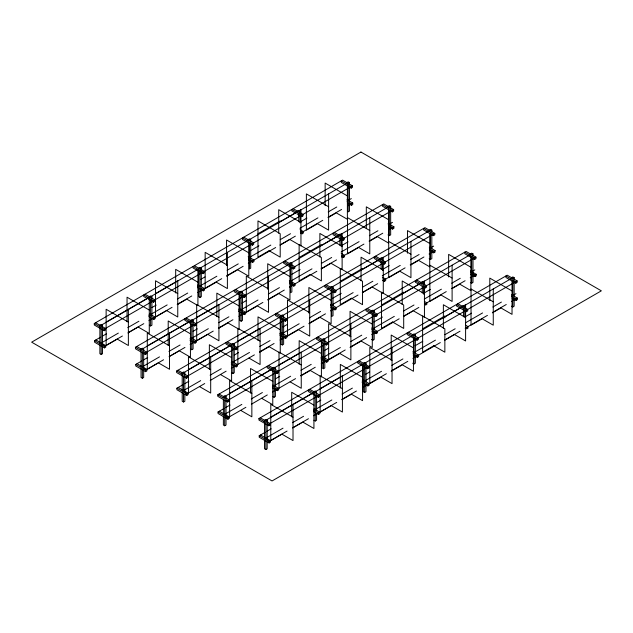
<?xml version="1.0" encoding="UTF-8"?>
<svg xmlns="http://www.w3.org/2000/svg" width="633" height="633" viewBox="0 0 633 633"><rect width="100%" height="100%" fill="white"/><g stroke="black" fill="none" stroke-linecap="round" stroke-linejoin="round"><path stroke-width="0.95" d="M95.607 322.727L105.482 328.424L105.482 329.951L104.168 330.711L94.285 325.006L94.285 323.487L342.588 180.128L352.462 185.833L352.462 187.36L351.149 188.12L341.266 182.415L341.266 180.896L351.149 186.593L351.149 188.12M257.971 233.735L280.205 220.901M99.887 325.196L101.201 324.436L102.522 325.196L102.522 327.166M149.285 296.679L150.599 295.92L151.92 296.679L151.92 298.641M198.675 268.163L199.996 267.395L201.31 268.163L201.31 270.125M248.073 239.638L249.394 238.878L250.708 239.638L250.708 241.608M297.47 211.121L298.784 210.362L300.105 211.121L300.105 213.092M346.868 182.605L348.182 181.845L349.503 182.605L349.503 184.567M106.13 322.118L149.277 297.209M155.528 293.601L177.762 280.767L177.762 316.991L166.645 310.574L155.528 316.991L155.528 280.767L177.762 293.601M99.231 326.335L347.525 182.984M101.201 325.955L102.522 325.196M150.599 297.439L151.92 296.679M199.996 268.922L201.31 268.163M249.394 240.398L250.708 239.638M298.784 211.881L300.105 211.121M349.503 182.605L348.182 183.364L348.182 201.065M94.285 323.487L104.168 329.192L352.462 185.833M148.62 299.338L153.566 302.194L154.879 301.427L154.879 299.907L145.004 294.203M202.956 273.67L202.956 272.15L193.081 266.446L193.081 267.973L202.956 273.67L204.277 272.91L204.277 271.391L194.394 265.686M252.353 245.153L252.353 243.634L242.479 237.929L242.479 239.448L252.353 245.153L253.675 244.393L253.675 242.874L243.792 237.169M296.814 213.78L301.751 216.636L303.065 215.877L303.065 214.358L293.19 208.653M95.884 339.913L105.758 345.618L105.758 347.137L104.445 347.897L94.562 342.192L94.562 340.673L100.56 337.215M102.269 336.226L106.55 333.749M151.928 307.551L156.209 305.082M200.732 279.375L205.013 276.906M250.391 250.708L258.952 245.762M300.05 222.033L306.902 218.084M118.347 333.1L101.217 342.991L104.413 346.393L104.445 347.897M127.771 327.665L138.904 321.232M149.182 315.297L167.167 304.916M177.446 298.982L187.724 293.047M198.002 287.113L216.85 276.233M227.128 270.299L238.261 263.874M248.54 257.94L270.813 245.082M280.237 239.638L290.515 233.704M299.931 228.268L317.924 217.879M328.203 211.944L336.764 206.999M347.042 201.065L351.323 198.596M122.398 336.012L104.413 346.393L94.562 340.673M128.388 332.547L143.802 323.653M148.945 320.686L172.065 307.337M177.2 304.37L191.759 295.967M197.749 292.509L221.724 278.662M226.867 275.695L243.135 266.303M248.271 263.336L275.671 247.519M279.952 245.042L295.366 236.149M300.509 233.181L322.767 220.324M327.91 217.364L341.606 209.452M347.604 205.986L352.739 203.027L352.739 204.546L351.418 205.306L347.303 202.932M127.898 332.942L138.16 327.016L149.277 333.433L149.277 299.156M280.427 244.916L289.835 239.488L300.952 245.905L300.952 215.529M177.39 304.6L186.798 299.164L197.915 305.589L197.915 269.357M226.559 276.21L237.676 269.793L248.793 276.21L248.793 242.906M328.567 217.317L336.265 212.87L347.382 219.287L347.382 185.991M148.897 316.524L153.835 319.38L155.156 318.621L155.156 317.101L149.396 313.77M197.472 287.532L203.233 290.864L204.554 290.104L204.554 288.577L197.963 284.779M248.516 259.965L252.63 262.339L253.944 261.579L253.944 260.06L248.183 256.737M300.382 232.873L302.028 233.822L303.342 233.063L303.342 231.543L300.05 229.644M99.887 344.866L99.887 353.712L101.201 354.472L102.522 353.712L102.522 346.829M149.285 325.196L150.599 325.955L151.92 325.196L151.92 318.312M198.675 287.825L198.675 296.679L199.996 297.439L201.31 296.679L201.31 288.814M136.768 346.488L146.65 352.193L146.65 353.712L145.329 354.472L135.454 348.775L135.454 347.248L383.748 203.897L393.631 209.602L393.631 211.121L392.31 211.881L382.435 206.176L382.435 204.657L392.31 210.362L392.31 211.881M299.132 257.504L321.374 244.662M141.048 348.965L142.37 348.197L143.683 348.965L143.683 350.927M190.446 320.44L191.759 319.681L193.081 320.44L193.081 322.411M239.844 291.924L241.157 291.164L242.479 291.924L242.479 293.894M289.234 263.407L290.555 262.648L291.868 263.407L291.868 265.369M338.631 234.89L339.953 234.123L341.266 234.89L341.266 236.853M388.029 206.366L389.35 205.606L390.664 206.366L390.664 208.336M147.291 345.887L190.438 320.978L190.438 357.202L179.321 350.785L169.058 356.703M196.689 317.37L218.923 304.528L218.923 340.752L207.806 334.335L196.689 340.752L196.689 304.528L218.923 317.37M140.391 350.104L388.686 206.746M142.37 349.725L143.683 348.965M191.759 321.2L193.081 320.44M241.157 292.683L242.479 291.924M290.555 264.167L291.868 263.407M339.953 235.65L341.266 234.89M389.35 207.126L390.664 206.366M135.454 347.248L145.329 352.953L393.631 209.602M194.727 325.955L194.727 324.436L184.844 318.731L184.844 320.251L194.727 325.955L196.04 325.196L196.04 323.677L186.165 317.972M244.124 297.439L244.124 295.92L234.242 290.215L234.242 291.734L244.124 297.439L245.438 296.679L245.438 295.16L235.563 289.455M293.522 268.922L293.522 267.395L283.639 261.698L283.639 263.217L293.522 268.922L294.836 268.163L294.836 266.635L284.953 260.931M342.912 240.398L342.912 238.878L333.037 233.173L333.037 234.701L342.912 240.398L344.233 239.638L344.233 238.119L334.351 232.414M137.044 363.674L146.919 369.379L146.919 370.906L145.606 371.666L135.723 365.961L135.723 364.442L141.721 360.976M143.43 359.987L147.711 357.518M193.089 331.32L197.369 328.844M241.893 303.144L246.174 300.667M291.552 274.469L300.113 269.531M341.211 245.802L348.063 241.846M159.508 356.87L142.378 366.76L145.582 370.155L163.559 359.773M168.932 351.426L180.065 345.001M190.343 339.066L208.336 328.685M218.614 322.751L228.893 316.816M239.171 310.882L258.011 300.002M268.289 294.068L279.43 287.635M289.708 281.701L311.974 268.843M321.398 263.407L331.676 257.473M341.1 252.029L359.085 241.648M369.363 235.713L377.925 230.768M388.203 224.834L392.492 222.357M169.557 356.316L184.971 347.414M190.106 344.447L213.226 331.099M218.361 328.139L232.92 319.728M238.91 316.271L262.893 302.432M268.028 299.464L284.296 290.072M289.431 287.105L316.832 271.28M321.121 268.811L336.534 259.91M341.67 256.943L363.935 244.093M369.071 241.126L382.767 233.213M388.765 229.755L393.9 226.788L393.9 228.307L392.587 229.067L388.472 226.693M321.588 268.685L330.996 263.257L342.121 269.674L342.121 239.29M218.551 328.361L227.959 322.933L239.076 329.35L239.076 293.126M267.719 299.979L278.837 293.562L289.954 299.979L289.954 265.702M369.735 241.078L377.426 236.639L388.543 243.056L388.543 208.779M190.058 340.293L195.004 343.141L196.317 342.382L196.317 340.863L190.557 337.539M238.633 311.301L244.393 314.625L245.715 313.865L245.715 312.346L239.132 308.54M289.677 283.734L293.791 286.108L295.113 285.348L295.113 283.829L289.344 280.498M341.543 256.642L343.189 257.591L344.502 256.832L344.502 255.305L341.211 253.406M141.048 368.628L141.048 377.482L142.37 378.241L143.683 377.482L143.683 369.617M190.446 348.965L191.759 349.725L193.081 348.965L193.081 341.092M239.844 311.594L239.844 320.44L241.157 321.2L242.479 320.44L242.479 295.856M388.029 234.89L389.35 235.65L390.664 234.89L390.664 228.007M177.928 370.258L187.811 375.962L187.811 377.482L186.498 378.241L176.615 372.536L176.615 371.017L424.909 227.666L434.792 233.363L434.792 234.89L433.47 235.65L423.596 229.945L423.596 228.426L433.47 234.123L433.47 235.65M340.301 281.266L362.535 268.432M182.209 372.726L183.53 371.967L184.844 372.726L184.844 374.696M231.607 344.21L232.928 343.45L234.242 344.21L234.242 346.172M281.005 315.693L282.318 314.925L283.639 315.693L283.639 317.655M330.402 287.168L331.716 286.409L333.037 287.168L333.037 289.139M379.8 258.652L381.113 257.892L382.435 258.652L382.435 260.622M429.19 230.135L430.511 229.375L431.825 230.135L431.825 232.097M188.452 369.648L231.599 344.74M237.85 341.132L260.084 328.298L260.084 364.521L248.967 358.104M181.552 373.866L429.854 230.515M183.53 373.486L184.844 372.726M232.928 344.969L234.242 344.21M282.318 316.453L283.639 315.693M331.716 287.928L333.037 287.168M381.113 259.411L382.435 258.652M430.511 230.895L431.825 230.135M176.615 371.017L186.498 376.722L434.792 233.363M235.887 349.725L235.887 348.197L226.013 342.5L226.013 344.02L235.887 349.725L237.209 348.965L237.209 347.438L227.326 341.733M285.285 321.2L285.285 319.681L275.41 313.976L275.41 315.503L285.285 321.2L286.607 320.44L286.607 318.921L276.724 313.216M334.683 292.683L334.683 291.164L324.8 285.459L324.8 286.978L334.683 292.683L335.996 291.924L335.996 290.405L326.122 284.7M384.081 264.167L384.081 262.648L374.198 256.943L374.198 258.462L384.081 264.167L385.394 263.407L385.394 261.888L375.519 256.183M178.205 387.443L188.088 393.148L188.088 394.668L186.767 395.427L176.892 389.722L176.892 388.203L182.882 384.745M184.599 383.756L188.879 381.28M234.257 355.081L238.538 352.613M283.054 326.905L287.342 324.436M332.721 298.238L341.282 293.293M382.379 269.563L389.224 265.615M200.677 380.631L183.546 390.521L186.743 393.924L186.767 395.427M210.093 375.195L221.234 368.77M231.512 362.836L249.497 352.446M259.775 346.512L270.054 340.578M280.332 334.643L299.18 323.764M309.458 317.829L320.591 311.404M330.869 305.47L353.135 292.612M362.559 287.168L372.837 281.234M382.261 275.798L400.246 265.409M410.524 259.475L419.093 254.529M429.372 248.595L433.652 246.126M204.72 383.543L186.743 393.924L176.892 388.203M210.219 380.473L226.131 371.183M231.267 368.216L254.387 354.868M259.53 351.901L274.081 343.497M280.079 340.04L304.054 326.193M309.189 323.226L325.457 313.833M330.6 310.866L358.001 295.049M362.282 292.573L377.695 283.679M382.83 280.712L405.096 267.854M410.231 264.895L423.936 256.982M429.071 254.015L435.069 250.557L435.069 252.076L433.747 252.836L429.633 250.462M362.756 292.454L372.164 287.018L383.281 293.435L383.281 263.059M259.712 352.13L269.12 346.694L280.245 353.119L280.245 316.888M308.88 323.74L320.005 317.323L331.122 323.74L331.122 290.436M410.896 264.847L418.595 260.4L429.712 266.825L429.712 233.522M231.227 364.062L236.164 366.911L237.478 366.151L237.478 364.632L231.718 361.301M279.794 335.063L285.562 338.394L286.876 337.634L286.876 336.107L280.292 332.309M330.837 307.496L334.96 309.869L336.273 309.11L336.273 307.591L330.513 304.267M382.704 280.403L384.35 281.353L385.671 280.593L385.671 279.074L382.379 277.175M182.209 392.397L182.209 401.243L183.53 402.002L184.844 401.243L184.844 394.359M231.607 372.726L232.928 373.486L234.242 372.726L234.242 365.842M281.005 335.355L281.005 344.21L282.318 344.969L283.639 344.21L283.639 336.345M429.19 258.652L430.511 259.411L431.825 258.652L431.825 250.787M219.097 394.019L228.972 399.724L228.972 401.243L227.658 402.002L217.776 396.305L217.776 394.778L466.078 251.428L475.953 257.133L475.953 258.652L474.639 259.411L464.757 253.706L464.757 252.187L474.639 257.892L474.639 259.411M381.462 305.035L403.696 292.193M223.378 396.495L224.691 395.728L226.013 396.495L226.013 398.458M272.776 367.971L274.089 367.211L275.41 367.971L275.41 369.941M322.165 339.454L323.487 338.695L324.8 339.454L324.8 341.424M371.563 310.938L372.884 310.178L374.198 310.938L374.198 312.9M420.961 282.421L422.274 281.661L423.596 282.421L423.596 284.383M470.359 253.896L471.672 253.137L472.993 253.896L472.993 255.867M229.621 393.417L272.768 368.509L272.768 404.732L261.651 398.315M279.011 364.901L301.253 352.059L301.253 388.282L290.136 381.865M222.721 397.635L471.015 254.276M224.691 397.255L226.013 396.495M274.089 368.73L275.41 367.971M323.487 340.214L324.8 339.454M372.884 311.697L374.198 310.938M422.274 283.18L423.596 282.421M471.672 254.664L472.993 253.896M217.776 394.778L227.658 400.483L475.953 257.133M277.056 373.486L277.056 371.967L267.173 366.262L267.173 367.781L277.056 373.486L278.37 372.726L278.37 371.207L268.495 365.502M326.446 344.969L326.446 343.45L316.571 337.745L316.571 339.264L326.446 344.969L327.767 344.21L327.767 342.69L317.885 336.985M375.844 316.453L375.844 314.925L365.969 309.228L365.969 310.748L375.844 316.453L377.165 315.693L377.165 314.166L367.282 308.469M425.241 287.928L425.241 286.409L415.359 280.704L415.359 282.231L425.241 287.928L426.555 287.168L426.555 285.649L416.68 279.944M219.366 411.205L229.249 416.91L229.249 418.437L227.935 419.196L218.053 413.491L218.053 411.972L224.042 408.507M225.759 407.517L230.04 405.049M275.418 378.851L279.699 376.382M324.223 350.674L328.503 348.205M373.881 321.999L382.443 317.062M424.395 292.842L430.393 289.376M241.838 404.4L224.707 414.291L227.904 417.685L245.889 407.304M251.261 398.964L262.394 392.531M272.673 386.597L290.658 376.216M300.936 370.281L311.214 364.347M321.493 358.413L340.34 347.533M350.619 341.598L361.752 335.166M372.03 329.231L394.304 316.373M403.719 310.938L413.998 305.003M424.276 299.069L441.407 289.178M451.693 283.244L460.254 278.298M470.533 272.364L474.813 269.895M251.388 404.234L267.292 394.945M272.435 391.977L295.556 378.629M300.691 375.67L315.25 367.259M321.24 363.801L345.214 349.962M350.358 346.995L366.626 337.603M371.761 334.635L399.162 318.81M403.443 316.342L418.856 307.44M424.854 303.982L446.257 291.623M451.4 288.656L465.097 280.743M470.232 277.784L476.23 274.318L476.23 275.838L474.908 276.605L470.794 274.224M403.917 316.215L413.325 310.787L424.442 317.204L424.442 286.828M300.881 375.891L310.289 370.463L321.406 376.88L321.406 340.657M350.049 347.509L361.166 341.092L372.283 347.509L372.283 313.232M452.057 288.608L459.756 284.17L470.873 290.587L470.873 256.31M272.388 387.823L277.325 390.672L278.647 389.912L278.647 388.393L272.878 385.07M320.963 358.832L326.723 362.155L328.044 361.396L328.044 359.876L321.453 356.07M372.006 331.265L376.121 333.638L377.434 332.879L377.434 331.36L371.674 328.029M223.378 416.158L223.378 425.012L224.691 425.772L226.013 425.012L226.013 417.147M272.776 396.495L274.089 397.255L275.41 396.495L275.41 388.622M322.165 359.125L322.165 367.971L323.487 368.738L324.8 367.971L324.8 360.106M371.563 339.454L372.884 340.214L374.198 339.454L374.198 331.589M470.359 282.421L471.672 283.18L472.993 282.421L472.993 257.837M260.258 417.788L270.141 423.493L270.141 425.012L268.819 425.772L258.944 420.067L258.944 418.548L507.239 275.197L517.114 280.894L517.114 282.421L515.8 283.18L505.917 277.476L505.917 275.956L515.8 281.661L515.8 283.18M422.622 328.796L444.857 315.962L444.857 317.908M264.539 420.257L265.86 419.497L267.173 420.257L267.173 422.227M313.936 391.74L315.25 390.98L316.571 391.74L316.571 393.702M363.334 363.223L364.648 362.464L365.969 363.223L365.969 365.186M412.724 334.699L414.045 333.939L415.359 334.699L415.359 336.669M462.122 306.182L463.443 305.423L464.757 306.182L464.757 308.152M511.519 277.665L512.833 276.906L514.154 277.665L514.154 279.636M270.782 417.179L313.928 392.27M320.179 388.662L342.413 375.828L342.413 412.051L331.296 405.634L320.179 412.051L320.179 375.828L342.413 388.662M263.882 421.396L512.176 278.045M265.86 421.016L267.173 420.257M315.25 392.5L316.571 391.74M364.648 363.983L365.969 363.223M414.045 335.466L415.359 334.699M463.443 306.942L464.757 306.182M512.833 278.425L514.154 277.665M258.944 418.548L268.819 424.252L517.114 280.894M318.217 397.255L318.217 395.728L308.334 390.031L308.334 391.55L318.217 397.255L319.53 396.495L319.53 394.968L309.656 389.271M367.615 368.73L367.615 367.211L357.732 361.506L357.732 363.033L367.615 368.73L368.928 367.971L368.928 366.452L359.053 360.747M417.005 340.214L417.005 338.695L407.13 332.99L407.13 334.509L417.005 340.214L418.326 339.454L418.326 337.935L408.443 332.23M466.402 311.697L466.402 310.178L456.528 304.473L456.528 305.992L466.402 311.697L467.724 310.938L467.724 309.418L457.841 303.713M260.535 434.974L270.41 440.679L270.41 442.198L269.096 442.958L259.214 437.253L259.214 435.733L265.211 432.276M266.92 431.287L271.201 428.818M316.579 402.612L320.86 400.143M365.383 374.435L369.664 371.967M415.042 345.768L422.749 341.322M465.556 316.603L471.553 313.145M282.998 428.169L265.868 438.052L269.065 441.454L287.05 431.073M292.422 422.725L303.555 416.3M313.833 410.366L331.827 399.977M342.105 394.043L352.383 388.108M362.662 382.174L381.501 371.294M391.78 365.36L402.912 358.935M413.191 353L435.464 340.143M444.888 334.699L455.167 328.764M465.445 322.83L482.575 312.939M492.854 307.013L501.415 302.068M511.693 296.133L515.982 293.657M293.047 427.615L308.461 418.714M313.596 415.746L336.716 402.398M341.852 399.431L356.411 391.028M362.4 387.57L386.383 373.723M391.518 370.756L407.787 361.364M412.922 358.397L440.323 342.58M444.611 340.111L460.017 331.209M465.16 328.242L487.426 315.392M492.561 312.425L506.258 304.513M511.401 301.545L517.39 298.088L517.39 299.607L516.077 300.366L511.955 297.993M292.549 428.003L302.811 422.076L313.928 428.494L313.928 394.217M445.078 339.984L454.486 334.548L465.603 340.965L465.603 311.563M342.042 399.66L351.45 394.224L362.567 400.649L362.567 364.418M391.21 371.27L402.327 364.853L413.444 371.27L413.444 337.975M492.363 312.868L500.917 307.931L512.034 314.356L512.034 281.052M313.549 411.592L318.494 414.441L319.807 413.681L319.807 412.162L314.047 408.831M362.123 382.593L367.884 385.924L369.205 385.165L369.205 383.638L362.622 379.84M413.167 355.026L417.282 357.408L418.603 356.64L418.603 355.121L412.835 351.798M264.539 439.927L264.539 448.773L265.86 449.541L267.173 448.773L267.173 441.889M313.936 420.257L315.25 421.016L316.571 420.257L316.571 413.373M363.334 382.886L363.334 391.74L364.648 392.5L365.969 391.74L365.969 384.856M412.724 363.223L414.045 363.983L415.359 363.223L415.359 355.35M511.519 306.182L512.833 306.942L514.154 306.182L514.154 298.317M347.382 195.906L325.148 183.064L325.148 205.646M388.543 219.667L366.309 206.833L366.309 219.501M429.712 243.436L407.47 230.594L407.47 253.176M470.873 267.197L448.639 254.363L448.639 267.031M512.034 290.966L489.8 278.124L489.8 300.707M346.979 199.696L352.739 203.027M388.14 223.465L393.9 226.788M429.301 247.226L435.069 250.557M470.469 270.995L476.23 274.318M511.63 294.756L517.39 298.088M347.303 201.405L351.418 203.786L351.418 205.306M388.472 225.174L392.587 227.548L392.587 229.067M429.633 248.935L433.747 251.317L433.747 252.836M470.794 272.704L474.908 275.078L474.908 276.605M511.955 296.466L516.077 298.847L516.077 300.366M328.614 206.738L306.38 193.904L306.38 230.127L317.497 223.71L328.614 230.127L328.614 193.904M369.775 230.507L347.541 217.665L347.541 253.888L358.658 247.471L369.775 253.888L369.775 217.665M410.944 254.268L388.709 241.434L388.709 277.658L399.827 271.24L410.944 277.658L410.944 241.434M452.104 278.037L429.87 265.195L429.87 301.427L440.987 295.002L452.104 301.427L452.104 265.195M493.265 301.799L471.031 288.964L471.031 325.188L482.148 318.771L493.265 325.188L493.265 288.964M295.168 212.83L291.868 210.931L291.868 209.412L301.751 215.117L301.751 216.636M300.952 222.515L278.718 209.681L278.718 222.349M342.121 246.284L319.879 233.45L319.879 246.118M383.281 270.054L361.047 257.212L361.047 269.88M424.442 293.815L402.208 280.981L402.208 293.649M465.603 317.584L443.369 304.742L443.369 317.41M424.363 301.411L426.832 302.835L426.832 304.362L425.518 305.122L425.518 303.603M465.524 325.18L467.993 326.604L467.993 328.123L466.679 328.883L466.679 327.364M300.382 231.354L302.028 232.303L302.028 233.822M341.543 255.115L343.189 256.064L343.189 257.591M382.704 278.884L384.35 279.833L384.35 281.353M248.793 252.82L226.559 239.986L226.559 265.496M289.954 276.589L267.719 263.747L267.719 289.257M331.122 300.359L308.88 287.517L308.88 313.026M372.283 324.12L350.049 311.286L350.049 323.954M413.444 347.889L391.21 335.047L391.21 360.557M248.516 258.446L252.63 260.82L252.63 262.339M289.677 282.207L293.791 284.589L293.791 286.108M330.837 305.976L334.96 308.35L334.96 309.869M372.006 329.738L376.121 332.119L376.121 333.638M413.167 353.507L417.282 355.881L417.282 357.408M227.389 265.18L205.155 252.345L205.155 288.569L216.272 282.152L227.389 288.569L227.389 252.345M268.55 288.949L246.316 276.107L246.316 312.338L257.433 305.913L268.55 312.338L268.55 276.107M309.711 312.71L287.477 299.876L287.477 336.099L298.594 329.682L309.711 336.099L309.711 299.876M350.88 336.479L328.638 323.637L328.638 359.868L339.763 353.443L350.88 359.868L350.88 323.637M392.041 360.24L369.807 347.406L369.807 383.63L380.924 377.213L392.041 383.63L392.041 347.406M197.915 282.199L175.681 269.357L175.681 282.025M239.076 305.961L216.842 293.126L216.842 305.794M280.245 329.73L258.003 316.888L258.003 340.451M321.406 353.491L299.172 340.657L299.172 353.325M362.567 377.26L340.332 364.418L340.332 387.982M197.472 286.013L203.233 289.336L203.233 290.864M238.633 309.774L244.393 313.106L244.393 314.625M279.794 333.544L285.562 336.867L285.562 338.394M320.963 357.305L326.723 360.636L326.723 362.155M362.123 381.074L367.884 384.405L367.884 385.924M260.084 341.132L237.85 328.298L237.85 364.521M301.253 364.901L279.011 352.059L279.011 388.282M146.975 298.388L143.683 296.489L143.683 294.97L153.566 300.667L153.566 302.194M149.277 310.051L127.043 297.209L127.043 321.738M190.438 333.813L168.204 320.978L168.204 333.646M231.599 357.582L209.365 344.74L209.365 369.268M272.768 381.343L250.526 368.509L250.526 393.038M313.928 405.112L291.694 392.27L291.694 416.807M148.897 315.005L153.835 317.861L153.835 319.38M190.058 338.774L195.004 341.622L195.004 343.141M231.227 362.535L236.164 365.391L236.164 366.911M272.388 386.304L277.325 389.153L277.325 390.672M313.549 410.065L318.494 412.922L318.494 414.441M220.482 374.546L231.599 380.963L231.599 346.686M128.364 322.118L106.13 309.284L106.13 345.507L117.247 339.09L128.364 345.507L128.364 309.284M169.525 345.887L147.291 333.045L147.291 369.276L158.408 362.851L169.525 369.276L169.525 333.045M210.694 369.648L188.452 356.814L188.452 393.038M251.855 393.417L229.621 380.575L229.621 416.807M293.016 417.179L270.782 404.345L270.782 440.568L281.899 434.151L293.016 440.568L293.016 404.345M199.577 386.621L210.694 393.038L210.694 356.814M240.738 410.382L251.855 416.807L251.855 380.575M135.723 364.442L145.606 370.139L145.606 371.666M218.053 411.972L227.935 417.669L227.935 419.196M259.214 435.733L269.096 441.438L269.096 442.958M514.154 281.598L514.154 296.347M512.833 280.395L512.833 296.125M512.833 298.096L512.833 306.942M471.672 257.607L471.672 272.364M471.672 274.326L471.672 283.18M465.603 308.643L465.603 304.742L443.369 317.584L443.369 328.298M464.757 310.115L464.757 316.998M463.443 308.912L463.443 316.777M448.639 267.197L448.639 276.945M431.825 234.068L431.825 248.816M430.511 232.865L430.511 248.595M430.511 250.565L430.511 259.411M424.442 284.874L424.442 280.981L402.208 293.815L402.208 304.536M423.596 286.353L423.596 294.218M422.274 286.132L422.274 293.016M415.359 338.639L415.359 353.388M414.045 337.429L414.045 353.167M414.045 355.129L414.045 363.983M390.664 210.306L390.664 226.036M389.35 210.077L389.35 224.834M389.35 226.796L389.35 235.65M383.281 261.113L383.281 257.212L361.047 270.054L361.047 280.767M382.435 262.584L382.435 270.457M381.113 261.382L381.113 269.247M374.198 314.87L374.198 329.619M372.884 314.648L372.884 329.397M372.884 331.368L372.884 340.214M366.309 219.667L366.309 228.442M365.969 367.156L365.969 381.905M364.648 365.945L364.648 381.683M364.648 383.645L364.648 392.5M363.334 365.186L363.334 380.924M350.049 324.12L350.049 336.788M349.503 186.537L349.503 201.286M349.503 203.256L349.503 211.121L348.182 211.881L348.182 203.035M342.121 237.343L342.121 233.45L319.879 246.284L319.879 257.006M341.266 238.823L341.266 246.688M339.953 238.601L339.953 245.485M333.037 291.109L333.037 305.858M333.037 307.82L333.037 315.693L331.716 316.453L331.716 307.598M331.716 289.898L331.716 305.636M324.8 343.387L324.8 358.143M323.487 343.165L323.487 357.914M323.487 359.884L323.487 368.738M322.165 342.406L322.165 357.154M316.571 395.672L316.571 410.421M315.25 395.451L315.25 410.2M315.25 412.17L315.25 421.016M300.952 213.582L300.952 209.681L278.718 222.515L278.718 233.237M300.105 215.054L300.105 222.927M299.172 353.491L299.172 364.212M298.784 213.851L298.784 221.716M291.868 267.34L291.868 291.924L290.555 292.683L290.555 283.837M290.555 267.118L290.555 281.867M283.639 319.625L283.639 334.374M282.318 318.415L282.318 334.153M282.318 336.115L282.318 344.969M281.005 317.655L281.005 333.393M275.41 371.911L275.41 386.66M274.089 371.682L274.089 386.439M274.089 388.401L274.089 397.255M268.819 424.252L268.819 425.772M267.173 424.189L267.173 438.946M265.86 423.968L265.86 438.716M265.86 440.687L265.86 449.541M264.539 422.227L264.539 437.957M250.708 243.57L250.708 258.327M250.708 260.29L250.708 268.163L249.394 268.922L249.394 260.068M249.394 242.368L249.394 258.106M241.157 295.635L241.157 310.384M241.157 312.354L241.157 321.2M239.844 294.875L239.844 309.624M234.242 348.142L234.242 362.891M232.928 347.921L232.928 362.669M232.928 364.64L232.928 373.486M227.658 400.483L227.658 402.002M226.013 400.428L226.013 415.177M224.691 400.206L224.691 414.955M224.691 416.918L224.691 425.772M223.378 399.439L223.378 414.196M216.842 305.961L216.842 316.682M201.31 272.095L201.31 286.844M199.996 270.884L199.996 286.622M199.996 288.585L199.996 297.439M198.675 270.125L198.675 285.863M193.081 324.373L193.081 339.13M191.759 324.151L191.759 338.908M191.759 340.87L191.759 349.725M186.498 376.722L186.498 378.241M184.844 376.659L184.844 391.408M183.53 376.437L183.53 391.186M183.53 393.156L183.53 402.002M182.209 374.696L182.209 390.426M175.681 282.199L175.681 292.921M168.204 333.813L168.204 345.507M151.92 300.612L151.92 315.361M150.599 299.401L150.599 315.139M150.599 317.109L150.599 325.955M145.329 352.953L145.329 354.472M143.683 352.897L143.683 367.646M142.37 352.676L142.37 367.425M142.37 369.387L142.37 378.241M141.048 351.908L141.048 366.665M104.168 329.192L104.168 330.711M102.522 329.128L102.522 343.877M101.201 328.907L101.201 343.656M101.201 345.626L101.201 354.472M99.887 327.166L99.887 342.896M360.952 152.047L31.65 342.168L272.048 480.953L601.35 290.832L360.952 152.047M269.088 250.708L257.971 257.125L257.971 220.901L280.205 233.735L280.205 257.125L269.088 250.708M310.249 274.469L299.132 280.886L299.132 244.662L321.374 257.504L321.374 280.886L310.249 274.469M351.418 298.238L340.301 304.655L340.301 268.432L362.535 281.266L362.535 304.655L351.418 298.238M392.579 321.999L381.462 328.424L381.462 292.193L403.696 305.035L403.696 328.424L392.579 321.999M433.74 345.768L422.622 352.185L422.622 315.962L444.857 328.796L444.857 352.185L433.74 345.768"/></g></svg>
